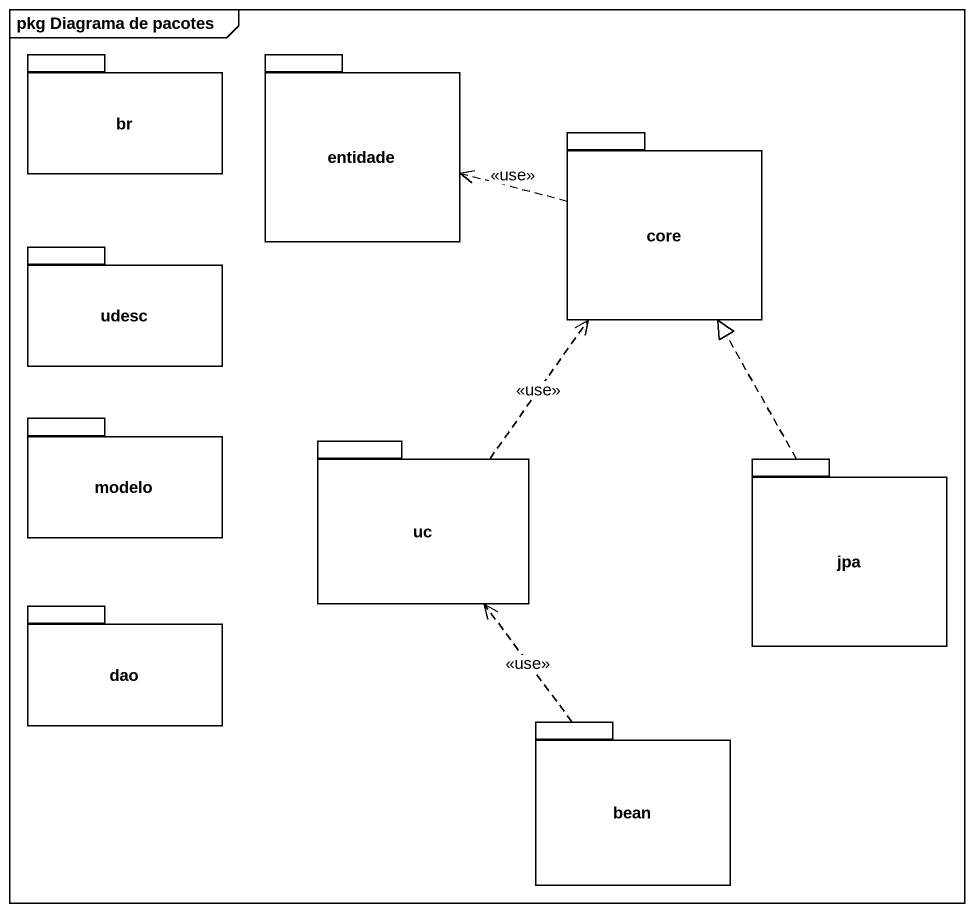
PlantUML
@startuml
mainframe pkg Diagrama de pacotes
package br {
}
package entidade {
}
package core {
}
package udesc {
}
package modelo {
}
package uc {
}
package jpa {
}
package dao {
}
package bean {
}
core .left.> entidade : <<use>>
uc .up.> core : <<use>>
jpa .up.|> core
bean .up.> uc : <<use>>
@enduml
